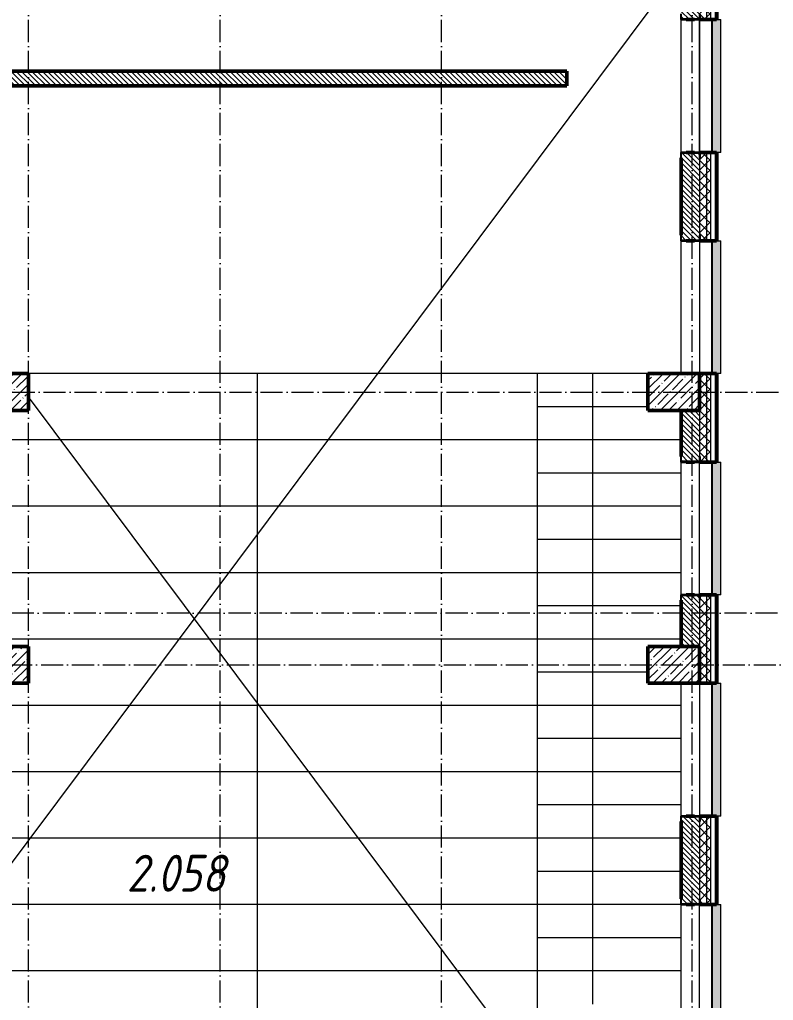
# Model space of a CAD drawing. Header units: millimetres. Extents: x -213536 to 1564669, y -45299 to 942238.
# Drawn here: x 558614 to 568833, y 589775 to 603075 of the extents above; entities that cross this region are included whole.
import ezdxf

# ---------------------------------------------------------------- set-up
doc = ezdxf.new("R2010")
doc.units = ezdxf.units.MM
doc.linetypes.add('50_200_ШТРИХ_1Т_ш5_п1_п1_', pattern=[700, 500, -100, 0, -100])
for name, color, linetype, lineweight in [('3.1) ЖБ окна 1.2 м', 102, 'Continuous', 30), ('A-DETL-____-OTLN-4', 7, 'Continuous', 18), ('A-GENM-____-MCUT', 7, 'Continuous', 25), ('A-GENM-____-OTLN-1', 7, 'Continuous', 25), ('A-GLAZ-____-OTLN', 7, 'Continuous', 9), ('A-WALL-____-MCUT-2', 7, 'Continuous', 50), ('A-WALL-____-MCUT-3', 7, 'Continuous', 9), ('A-WALL-____-OTLN', 7, 'Continuous', 9), ('A-WALL-____-PATT-1', 7, 'Continuous', 9), ('A-WALL-FNSH-MCUT-1', 7, 'Continuous', 9), ('S-COLS-____-MCUT', 7, 'Continuous', 50), ('S-COLS-____-OTLN', 7, 'Continuous', 9), ('S-GRID-____-OTLN-1', 7, '50_200_ШТРИХ_1Т_ш5_п1_п1_', 9), ('S-STRS-____-OTLN-1', 7, 'Continuous', 9), ('Марки помещений', 7, 'Continuous', 9)]:
    doc.layers.add(name, color=color, linetype=linetype, lineweight=lineweight)
doc.layers.add('A-GLAZ-____-OTLN-1', color=7, linetype='Continuous', lineweight=9, true_color=0xc0c0c0)
doc.styles.add('ISOCPEUR_I_3', font='isocpeui.ttf', dxfattribs={"width": 0.85, "height": 2.2})
pattern_1 = [(135, (544282.637, 571544.04), (-35.35534, -35.35534), [])]
pattern_2 = [(45, (544282.64, 571544.04), (-70.71068, 70.71068), []), (135, (544282.64, 571544.04), (-70.71068, -70.71068), [])]

# ---------------------------------------------------------------- blocks, each defined once
blk = doc.blocks.new('BSC_Колонна _Прямоугольная - 500х700-V5-АР1_План отверстий 2 этажа в осях 1-64_А-ГГ')
at = {"layer": 'S-COLS-____-OTLN'}
h = blk.add_hatch(dxfattribs=at)
h.set_pattern_fill('FP_31', color=256, style=0, pattern_type=2)
h.set_pattern_definition([(315, (-22781.04, 14100), (114.0493, 114.0493), []), (315, (-22781.04, 13985.95), (114.0493, 114.0493), [201.613, -40.323, 3.353, -36.97])])
h.paths.add_polyline_path([(-250, 350), (-250, -350), (250, -350), (250, 350)], flags=0)
at = {"layer": 'S-COLS-____-MCUT'}
for p, q in [((250, 350), (-250, 350)), ((-250, 350), (-250, -350)), ((250, -350), (250, 350)), ((-250, -350), (250, -350))]:
    blk.add_line(p, q, dxfattribs=at)
blk = doc.blocks.new('BSC_Колонна _Прямоугольная - 500х700-V6-АР1_План отверстий 2 этажа в осях 1-64_А-ГГ')
at = {"layer": 'S-COLS-____-OTLN'}
h = blk.add_hatch(dxfattribs=at)
h.set_pattern_fill('FP_32', color=256, style=0, pattern_type=2)
h.set_pattern_definition([(315, (-26481.04, 14100), (114.04925, 114.04925), []), (315, (-26481.04, 13985.95), (114.04925, 114.04925), [201.613, -40.323, 3.353, -36.97])])
h.paths.add_polyline_path([(-250, 350), (-250, -350), (250, -350), (250, 350)], flags=0)
at = {"layer": 'S-COLS-____-MCUT'}
for p, q in [((250, 350), (-250, 350)), ((-250, 350), (-250, -350)), ((250, -350), (250, 350)), ((-250, -350), (250, -350))]:
    blk.add_line(p, q, dxfattribs=at)
blk = doc.blocks.new('BSC_Колонна _Прямоугольная - 500х700-V107-АР1_План отверстий 2 этажа в осях 1-64_А-ГГ')
at = {"layer": 'S-COLS-____-OTLN'}
h = blk.add_hatch(dxfattribs=at)
h.set_pattern_fill('FP_136', color=256, style=0, pattern_type=2)
h.set_pattern_definition([(315, (-22781.04, 23200), (114.04925, 114.04925), []), (315, (-22781.04, 23085.95), (114.04925, 114.04925), [201.613, -40.323, 3.353, -36.97])])
h.paths.add_polyline_path([(-250, 350), (-250, -350), (250, -350), (250, 350)], flags=0)
at = {"layer": 'S-COLS-____-MCUT'}
for p, q in [((250, 350), (-250, 350)), ((-250, 350), (-250, -350)), ((250, -350), (250, 350)), ((-250, -350), (250, -350))]:
    blk.add_line(p, q, dxfattribs=at)
blk = doc.blocks.new('BSC_Колонна _Прямоугольная - 500х700-V108-АР1_План отверстий 2 этажа в осях 1-64_А-ГГ')
at = {"layer": 'S-COLS-____-OTLN'}
h = blk.add_hatch(dxfattribs=at)
h.set_pattern_fill('FP_137', color=256, style=0, pattern_type=2)
h.set_pattern_definition([(315, (-26481.04, 23200), (114.04925, 114.04925), []), (315, (-26481.04, 23085.95), (114.04925, 114.04925), [201.613, -40.323, 3.353, -36.97])])
h.paths.add_polyline_path([(-250, 350), (-250, -350), (250, -350), (250, 350)], flags=0)
at = {"layer": 'S-COLS-____-MCUT'}
for p, q in [((250, 350), (-250, 350)), ((-250, 350), (-250, -350)), ((250, -350), (250, 350)), ((-250, -350), (250, -350))]:
    blk.add_line(p, q, dxfattribs=at)
blk = doc.blocks.new('Фахверк_СКБ_Уголок - 250_2700-27497298-АР1_План отверстий 2 этажа в осях 1-64_А-ГГ')
at = {"layer": 'A-GENM-____-MCUT'}
for p, q in [((200, 181), (125, 181)), ((125, 181), (125, 106)), ((131, 106), (131, 175)), ((131, 175), (200, 175)), ((200, 175), (200, 181)), ((125, 106), (131, 106)), ((131, -6), (125, -6)), ((125, -6), (125, -81)), ((125, -81), (200, -81)), ((131, -75), (131, -6)), ((200, -75), (131, -75)), ((200, -81), (200, -75))]:
    blk.add_line(p, q, dxfattribs=at)
blk = doc.blocks.new('Отлив_СКБ - Отлив витража_120_НВФ-V194-АР1_План отверстий 2 этажа в осях 1-64_А-ГГ')
at = {"layer": 'A-GLAZ-____-OTLN-1'}
for points in [[(1800, -2), (1800, 0), (0, 0), (0, -2), (1544, -2)], [(1544, -120), (1800, -120), (1800, -2), (0, -2), (0, -120)]]:
    blk.add_hatch(color=256, dxfattribs=at).paths.add_polyline_path(points, flags=0)
at = {"layer": 'A-GLAZ-____-OTLN'}
for p, q in [((0, 0), (1800, 0)), ((1800, -2), (0, -2)), ((0, -120), (0, -83)), ((0, -120), (1800, -120)), ((1800, -83), (1800, -120))]:
    blk.add_line(p, q, dxfattribs=at)
blk = doc.blocks.new('2этаж')
at = {"layer": 'S-GRID-____-OTLN-1', "color": 251, "ltscale": 0.6, "true_color": 0x636466}
for p, q in [((-1141.7, 454533.3), (-1141.7, 508896.9)), ((1458.3, 454533.3), (1458.3, 508896.9)), ((4458.3, 454533.3), (4458.3, 508896.9)), ((7858.3, 454533.3), (7858.3, 508896.9)), ((-20260.4, 485497), (11116.1, 485497)), ((11116.1, 482497), (-20260.4, 482497)), ((-7691.7, 481797), (11116.1, 481797))]:
    blk.add_line(p, q, dxfattribs=at)

msp = doc.modelspace()

# ---------------------------------------------------------------- hatches: boundary and pattern name
at = {"layer": 'A-WALL-____-PATT-1'}
h = msp.add_hatch(dxfattribs=at)
h.set_pattern_fill('FP_1', color=256, style=0, pattern_type=2)
h.set_pattern_definition(pattern_2)
h.paths.add_polyline_path([(567932.6, 581075.1), (567932.6, 583275.1), (567838.6, 583275.1), (567838.6, 583200.1), (567832.6, 583200.1), (567832.6, 581075.1)], flags=0)
h.paths.add_polyline_path([(567838.6, 585075.1), (567932.6, 585075.1), (567932.6, 586275.1), (567838.6, 586275.1), (567838.6, 586200.1), (567832.6, 586200.1), (567832.6, 585150.1), (567838.6, 585150.1), (567838.6, 585081.1)], flags=0)
h.paths.add_polyline_path([(567932.6, 588075.1), (567932.6, 589275.1), (567832.6, 589275.1), (567832.6, 588150.1), (567838.6, 588150.1), (567838.6, 588075.1)], flags=0)
h.paths.add_polyline_path([(567932.6, 591075.1), (567932.6, 592275.1), (567838.6, 592275.1), (567838.6, 592200.1), (567832.6, 592200.1), (567832.6, 591150.1), (567838.6, 591150.1), (567838.6, 591075.1)], flags=0)
h.paths.add_polyline_path([(567832.6, 594075.1), (567932.6, 594075.1), (567932.6, 595275.1), (567838.6, 595275.1), (567838.6, 595200.1), (567832.6, 595200.1), (567832.6, 594575.1)], flags=0)
h.paths.add_polyline_path([(567838.6, 597075.1), (567932.6, 597075.1), (567932.6, 598275.1), (567832.6, 598275.1), (567832.6, 597150.1), (567838.6, 597150.1), (567838.6, 597081.1)], flags=0)
h.paths.add_polyline_path([(567932.6, 600075.1), (567932.6, 601275.1), (567838.6, 601275.1), (567838.6, 601200.1), (567832.6, 601200.1), (567832.6, 600150.1), (567838.6, 600150.1), (567838.6, 600075.1)], flags=0)
h.paths.add_polyline_path([(567932.6, 603075.1), (567932.6, 604275.1), (567832.6, 604275.1), (567832.6, 603150.1), (567838.6, 603150.1), (567838.6, 603075.1)], flags=0)
h.paths.add_polyline_path([(567838.6, 606075.1), (567932.6, 606075.1), (567932.6, 607275.1), (567838.6, 607275.1), (567838.6, 607200.1), (567832.6, 607200.1), (567832.6, 606150.1), (567838.6, 606150.1), (567838.6, 606081.1)], flags=0)
h.paths.add_polyline_path([(567838.6, 609075.1), (567932.6, 609075.1), (567932.6, 610275.1), (567832.6, 610275.1), (567832.6, 609150.1), (567838.6, 609150.1), (567838.6, 609081.1)], flags=0)
h.paths.add_polyline_path([(567932.6, 612075.1), (567932.6, 613325.1), (567838.6, 613325.1), (567838.6, 613250.1), (567832.6, 613250.1), (567832.6, 612150.1), (567838.6, 612150.1), (567838.6, 612075.1)], flags=0)
h.paths.add_polyline_path([(567932.6, 615125.1), (567932.6, 619275.1), (567832.6, 619275.1), (567832.6, 615125.1)], flags=0)
h = msp.add_hatch(dxfattribs=at)
h.set_pattern_fill('FP_1', color=256, style=0, pattern_type=2)
h.set_pattern_definition(pattern_2)
h.paths.add_polyline_path([(567982.6, 581075.1), (567982.6, 583275.1), (567932.6, 583275.1), (567932.6, 581075.1)], flags=0)
h.paths.add_polyline_path([(567932.6, 585075.1), (567982.6, 585075.1), (567982.6, 586275.1), (567932.6, 586275.1), (567932.6, 586039.9)], flags=0)
h.paths.add_polyline_path([(567932.6, 588075.1), (567982.6, 588075.1), (567982.6, 589275.1), (567932.6, 589275.1)], flags=0)
h.paths.add_polyline_path([(567982.6, 591075.1), (567982.6, 592275.1), (567932.6, 592275.1), (567932.6, 591075.1)], flags=0)
h.paths.add_polyline_path([(567982.6, 594075.1), (567982.6, 595275.1), (567932.6, 595275.1), (567932.6, 594075.1)], flags=0)
h.paths.add_polyline_path([(567982.6, 597075.1), (567982.6, 598275.1), (567932.6, 598275.1), (567932.6, 597075.1)], flags=0)
h.paths.add_polyline_path([(567982.6, 600075.1), (567982.6, 601275.1), (567932.6, 601275.1), (567932.6, 600075.1)], flags=0)
h.paths.add_polyline_path([(567982.6, 603075.1), (567982.6, 604275.1), (567932.6, 604275.1), (567932.6, 603075.1)], flags=0)
h.paths.add_polyline_path([(567982.6, 606075.1), (567982.6, 607275.1), (567932.6, 607275.1), (567932.6, 606075.1)], flags=0)
h.paths.add_polyline_path([(567982.6, 609075.1), (567982.6, 610275.1), (567932.6, 610275.1), (567932.6, 609075.1)], flags=0)
h.paths.add_polyline_path([(567982.6, 612075.1), (567982.6, 613325.1), (567932.6, 613325.1), (567932.6, 612075.1)], flags=0)
h.paths.add_polyline_path([(567982.6, 615125.1), (567982.6, 619375.1), (567932.6, 619375.1), (567932.6, 615125.1)], flags=0)
h = msp.add_hatch(dxfattribs=at)
h.set_pattern_fill('FP_3', color=256, style=0, pattern_type=2)
h.set_pattern_definition([(45, (544282.64, 571544.04), (-85.5366, 85.5366), []), (45, (544339.66, 571544.04), (-85.5366, 85.5366), [])])
h.paths.add_polyline_path([(568082.6, 581265.1), (568082.6, 583275.1), (568062.6, 583275.1), (568062.6, 581265.1)], flags=0)
h.paths.add_polyline_path([(568082.6, 585075.1), (568082.6, 586275.1), (568062.6, 586275.1), (568062.6, 585075.1)], flags=0)
h.paths.add_polyline_path([(568082.6, 588075.1), (568082.6, 589275.1), (568062.6, 589275.1), (568062.6, 588075.1)], flags=0)
h.paths.add_polyline_path([(568082.6, 591075.1), (568082.6, 592275.1), (568062.6, 592275.1), (568062.6, 591075.1)], flags=0)
h.paths.add_polyline_path([(568082.6, 594075.1), (568082.6, 595275.1), (568062.6, 595275.1), (568062.6, 594075.1)], flags=0)
h.paths.add_polyline_path([(568082.6, 597075.1), (568082.6, 598275.1), (568062.6, 598275.1), (568062.6, 597075.1)], flags=0)
h.paths.add_polyline_path([(568082.6, 600075.1), (568082.6, 601275.1), (568062.6, 601275.1), (568062.6, 600075.1)], flags=0)
h.paths.add_polyline_path([(568082.6, 603075.1), (568082.6, 604275.1), (568062.6, 604275.1), (568062.6, 603075.1)], flags=0)
h.paths.add_polyline_path([(568062.6, 606075.1), (568082.6, 606075.1), (568082.6, 607275.1), (568062.6, 607275.1), (568062.6, 606679.7)], flags=0)
h.paths.add_polyline_path([(568082.6, 609075.1), (568082.6, 610275.1), (568062.6, 610275.1), (568062.6, 609075.1)], flags=0)
h.paths.add_polyline_path([(568082.6, 612075.1), (568082.6, 613095.1), (568062.6, 613095.1), (568062.6, 612075.1)], flags=0)
h = msp.add_hatch(dxfattribs=at)
h.set_pattern_fill('FP_6', color=256, style=0, pattern_type=2)
h.set_pattern_definition(pattern_1)
h.paths.add_polyline_path([(567763.6, 600075.1), (567763.6, 600081.1), (567832.6, 600081.1), (567832.6, 601269.1), (567763.6, 601269.1), (567763.6, 601275.1), (567651.6, 601275.1), (567651.6, 601269.1), (567582.6, 601269.1), (567582.6, 600081.1), (567651.6, 600081.1), (567651.6, 600075.1)], flags=0)
h.paths.add_polyline_path([(567763.6, 603075.1), (567763.6, 603081.1), (567832.6, 603081.1), (567832.6, 603775.1), (567582.6, 603775.1), (567582.6, 603081.1), (567651.6, 603081.1), (567651.6, 603075.1)], flags=0)
h = msp.add_hatch(dxfattribs=at)
h.set_pattern_fill('FP_6', color=256, style=0, pattern_type=2)
h.set_pattern_definition(pattern_1)
h.paths.add_polyline_path([(566032.6, 602175.1), (566032.6, 602375.1), (556732.6, 602375.1), (556732.6, 602175.1), (565478.5, 602175.1)], flags=0)
h = msp.add_hatch(dxfattribs=at)
h.set_pattern_fill('FP_6', color=256, style=0, pattern_type=2)
h.set_pattern_definition(pattern_1)
h.paths.add_polyline_path([(567832.6, 594575.1), (567832.6, 595269.1), (567763.6, 595269.1), (567763.6, 595275.1), (567651.6, 595275.1), (567651.6, 595269.1), (567582.6, 595269.1), (567582.6, 594575.1)], flags=0)
h.paths.add_polyline_path([(567763.6, 597075.1), (567763.6, 597081.1), (567832.6, 597081.1), (567832.6, 597775.1), (567582.6, 597775.1), (567582.6, 597081.1), (567651.6, 597081.1), (567651.6, 597075.1)], flags=0)
h = msp.add_hatch(dxfattribs=at)
h.set_pattern_fill('FP_6', color=256, style=0, pattern_type=2)
h.set_pattern_definition(pattern_1)
h.paths.add_polyline_path([(567763.6, 591075.1), (567763.6, 591081.1), (567832.6, 591081.1), (567832.6, 592269.1), (567763.6, 592269.1), (567763.6, 592275.1), (567651.6, 592275.1), (567651.6, 592269.1), (567582.6, 592269.1), (567582.6, 591081.1), (567651.6, 591081.1), (567651.6, 591075.1)], flags=0)

# ---------------------------------------------------------------- linework, layer by layer
at = {"layer": 'A-DETL-____-OTLN-4'}
for p, q in [((554382.6, 586125.1), (567582.6, 603775.1)), ((567582.6, 586125.1), (558732.6, 597958.6))]:
    msp.add_line(p, q, dxfattribs=at)
at = {"layer": 'A-WALL-____-MCUT-2'}
for p, q in [((568062.6, 603075.1), (568062.6, 604275.1)), ((567651.6, 603075.1), (567763.6, 603075.1)), ((567838.6, 603075.1), (568062.6, 603075.1)), ((566032.6, 602375.1), (556732.6, 602375.1)), ((566032.6, 602175.1), (566032.6, 602375.1)), ((556732.6, 602175.1), (566032.6, 602175.1)), ((567582.6, 601200.1), (567582.6, 600150.1)), ((567763.6, 601275.1), (567651.6, 601275.1)), ((568062.6, 601275.1), (567838.6, 601275.1)), ((568062.6, 600075.1), (568062.6, 601275.1)), ((567651.6, 600075.1), (567763.6, 600075.1)), ((567838.6, 600075.1), (568062.6, 600075.1)), ((568062.6, 598275.1), (567832.6, 598275.1)), ((568062.6, 597075.1), (568062.6, 598275.1)), ((567582.6, 597775.1), (567582.6, 597150.1)), ((567651.6, 597075.1), (567763.6, 597075.1)), ((567838.6, 597075.1), (568062.6, 597075.1)), ((567582.6, 595200.1), (567582.6, 594575.1)), ((567763.6, 595275.1), (567651.6, 595275.1)), ((568062.6, 595275.1), (567838.6, 595275.1)), ((568062.6, 594075.1), (568062.6, 595275.1)), ((567832.6, 594075.1), (568062.6, 594075.1)), ((567763.6, 592275.1), (567651.6, 592275.1)), ((568062.6, 592275.1), (567838.6, 592275.1)), ((568062.6, 591075.1), (568062.6, 592275.1)), ((567582.6, 592200.1), (567582.6, 591150.1)), ((567651.6, 591075.1), (567763.6, 591075.1)), ((567838.6, 591075.1), (568062.6, 591075.1))]:
    msp.add_line(p, q, dxfattribs=at)
at = {"layer": 'A-WALL-____-MCUT-3'}
for p, q in [((567932.6, 603075.1), (567932.6, 604275.1)), ((567982.6, 603075.1), (567982.6, 604275.1)), ((567832.6, 601200.1), (567832.6, 600150.1)), ((567932.6, 600075.1), (567932.6, 601275.1)), ((567982.6, 600075.1), (567982.6, 601275.1)), ((567932.6, 597075.1), (567932.6, 598275.1)), ((567982.6, 597075.1), (567982.6, 598275.1)), ((567832.6, 597775.1), (567832.6, 597150.1)), ((567832.6, 595200.1), (567832.6, 594575.1)), ((567932.6, 594075.1), (567932.6, 595275.1)), ((567982.6, 594075.1), (567982.6, 595275.1)), ((567932.6, 591075.1), (567932.6, 592275.1)), ((567982.6, 591075.1), (567982.6, 592275.1)), ((567832.6, 592200.1), (567832.6, 591150.1))]:
    msp.add_line(p, q, dxfattribs=at)
at = {"layer": 'A-WALL-____-OTLN'}
for p, q in [((567582.6, 601275.1), (567582.6, 603075.1)), ((567832.6, 601275.1), (567832.6, 603075.1)), ((567832.6, 603075.1), (567832.6, 601275.1)), ((567582.6, 598275.1), (567582.6, 600075.1)), ((567832.6, 600075.1), (567832.6, 600075.1)), ((567832.6, 600075.1), (567832.6, 598275.1)), ((567582.6, 595275.1), (567582.6, 597075.1)), ((567832.6, 595275.1), (567832.6, 597075.1)), ((567582.6, 592275.1), (567582.6, 594075.1)), ((567832.6, 594075.1), (567832.6, 594075.1)), ((567832.6, 594075.1), (567832.6, 592275.1)), ((567582.6, 589275.1), (567582.6, 591075.1)), ((567832.6, 589275.1), (567832.6, 591075.1))]:
    msp.add_line(p, q, dxfattribs=at)
at = {"layer": 'A-WALL-FNSH-MCUT-1'}
for p, q in [((568082.6, 603075.1), (568082.6, 604275.1)), ((568062.6, 603075.1), (568082.6, 603075.1)), ((568082.6, 601275.1), (568062.6, 601275.1)), ((568082.6, 600075.1), (568082.6, 601275.1)), ((568062.6, 600075.1), (568082.6, 600075.1)), ((568082.6, 598275.1), (568062.6, 598275.1)), ((568082.6, 597075.1), (568082.6, 598275.1)), ((568062.6, 597075.1), (568082.6, 597075.1)), ((568082.6, 595275.1), (568062.6, 595275.1)), ((568082.6, 594075.1), (568082.6, 595275.1)), ((568062.6, 594075.1), (568082.6, 594075.1)), ((568082.6, 592275.1), (568062.6, 592275.1)), ((568082.6, 591075.1), (568082.6, 592275.1)), ((568062.6, 591075.1), (568082.6, 591075.1))]:
    msp.add_line(p, q, dxfattribs=at)
at = {"layer": 'S-STRS-____-OTLN-1'}
for p, q in [((565632.6, 598275.1), (558732.6, 598275.1)), ((565632.6, 598275.1), (558732.6, 598275.1)), ((561832.6, 598275.1), (561832.6, 597375.1)), ((567132.6, 598275.1), (565632.6, 598275.1)), ((567132.6, 598275.1), (565632.6, 598275.1)), ((565632.6, 598275.1), (565632.6, 597375.1)), ((566382.6, 598275.1), (566382.6, 597825.1)), ((565632.6, 597825.1), (565632.6, 597375.1)), ((567132.6, 597825.1), (565632.6, 597825.1)), ((567132.6, 597825.1), (565632.6, 597825.1)), ((566382.6, 597825.1), (566382.6, 597375.1)), ((565632.6, 597375.1), (558032.6, 597375.1)), ((565632.6, 597375.1), (558032.6, 597375.1)), ((561832.6, 597375.1), (561832.6, 596475.1)), ((567582.6, 597375.1), (565632.6, 597375.1)), ((567582.6, 597375.1), (565632.6, 597375.1)), ((565632.6, 597375.1), (565632.6, 596475.1)), ((566382.6, 597375.1), (566382.6, 596925.1)), ((565632.6, 596925.1), (565632.6, 596475.1)), ((567582.6, 596925.1), (565632.6, 596925.1)), ((567582.6, 596925.1), (565632.6, 596925.1)), ((566382.6, 596925.1), (566382.6, 596475.1)), ((565632.6, 596475.1), (558032.6, 596475.1)), ((565632.6, 596475.1), (558032.6, 596475.1)), ((561832.6, 596475.1), (561832.6, 595575.1)), ((567582.6, 596475.1), (565632.6, 596475.1)), ((567582.6, 596475.1), (565632.6, 596475.1)), ((565632.6, 596475.1), (565632.6, 595575.1)), ((566382.6, 596475.1), (566382.6, 596025.1)), ((565632.6, 596025.1), (565632.6, 595575.1)), ((567582.6, 596025.1), (565632.6, 596025.1)), ((567582.6, 596025.1), (565632.6, 596025.1)), ((566382.6, 596025.1), (566382.6, 595575.1)), ((565632.6, 595575.1), (558032.6, 595575.1)), ((565632.6, 595575.1), (558032.6, 595575.1)), ((561832.6, 595575.1), (561832.6, 594675.1)), ((567582.6, 595575.1), (565632.6, 595575.1)), ((567582.6, 595575.1), (565632.6, 595575.1)), ((565632.6, 595575.1), (565632.6, 594675.1)), ((566382.6, 595575.1), (566382.6, 595125.1)), ((565632.6, 595125.1), (565632.6, 594675.1)), ((567582.6, 595125.1), (565632.6, 595125.1)), ((567582.6, 595125.1), (565632.6, 595125.1)), ((566382.6, 595125.1), (566382.6, 594675.1)), ((565632.6, 594675.1), (558032.6, 594675.1)), ((565632.6, 594675.1), (558032.6, 594675.1)), ((561832.6, 594675.1), (561832.6, 593775.1)), ((567582.6, 594675.1), (565632.6, 594675.1)), ((567582.6, 594675.1), (565632.6, 594675.1)), ((565632.6, 594675.1), (565632.6, 593775.1)), ((566382.6, 594675.1), (566382.6, 594225.1)), ((565632.6, 594225.1), (565632.6, 593775.1)), ((567132.6, 594225.1), (565632.6, 594225.1)), ((567132.6, 594225.1), (565632.6, 594225.1)), ((566382.6, 594225.1), (566382.6, 593775.1)), ((565632.6, 593775.1), (558032.6, 593775.1)), ((565632.6, 593775.1), (558032.6, 593775.1)), ((561832.6, 593775.1), (561832.6, 592875.1)), ((567582.6, 593775.1), (565632.6, 593775.1)), ((567582.6, 593775.1), (565632.6, 593775.1)), ((565632.6, 593775.1), (565632.6, 592875.1)), ((566382.6, 593775.1), (566382.6, 593325.1)), ((565632.6, 593325.1), (565632.6, 592875.1)), ((567582.6, 593325.1), (565632.6, 593325.1)), ((567582.6, 593325.1), (565632.6, 593325.1)), ((566382.6, 593325.1), (566382.6, 592875.1)), ((565632.6, 592875.1), (558032.6, 592875.1)), ((565632.6, 592875.1), (558032.6, 592875.1)), ((561832.6, 592875.1), (561832.6, 591975.1)), ((567582.6, 592875.1), (565632.6, 592875.1)), ((567582.6, 592875.1), (565632.6, 592875.1)), ((565632.6, 592875.1), (565632.6, 591975.1)), ((566382.6, 592875.1), (566382.6, 592425.1)), ((565632.6, 592425.1), (565632.6, 591975.1)), ((567582.6, 592425.1), (565632.6, 592425.1)), ((567582.6, 592425.1), (565632.6, 592425.1)), ((566382.6, 592425.1), (566382.6, 591975.1)), ((565632.6, 591975.1), (558032.6, 591975.1)), ((565632.6, 591975.1), (558032.6, 591975.1)), ((561832.6, 591975.1), (561832.6, 591075.1)), ((567582.6, 591975.1), (565632.6, 591975.1)), ((567582.6, 591975.1), (565632.6, 591975.1)), ((565632.6, 591975.1), (565632.6, 591075.1)), ((566382.6, 591975.1), (566382.6, 591525.1)), ((565632.6, 591525.1), (565632.6, 591075.1)), ((567582.6, 591525.1), (565632.6, 591525.1)), ((567582.6, 591525.1), (565632.6, 591525.1)), ((566382.6, 591525.1), (566382.6, 591075.1)), ((565632.6, 591075.1), (558032.6, 591075.1)), ((565632.6, 591075.1), (558032.6, 591075.1)), ((561832.6, 591075.1), (561832.6, 590175.1)), ((567576.6, 591075.1), (565632.6, 591075.1)), ((567576.6, 591075.1), (565632.6, 591075.1)), ((565632.6, 591075.1), (565632.6, 590175.1)), ((566382.6, 591075.1), (566382.6, 590625.1)), ((565632.6, 590625.1), (565632.6, 590175.1)), ((567582.6, 590625.1), (565632.6, 590625.1)), ((567582.6, 590625.1), (565632.6, 590625.1)), ((566382.6, 590625.1), (566382.6, 590175.1)), ((565632.6, 590175.1), (558032.6, 590175.1)), ((565632.6, 590175.1), (558032.6, 590175.1)), ((561832.6, 590175.1), (561832.6, 589275.1)), ((567582.6, 590175.1), (565632.6, 590175.1)), ((567582.6, 590175.1), (565632.6, 590175.1)), ((565632.6, 590175.1), (565632.6, 589275.1)), ((566382.6, 590175.1), (566382.6, 589725.1))]:
    msp.add_line(p, q, dxfattribs=at)

# ---------------------------------------------------------------- block references
at = {"layer": '3.1) ЖБ окна 1.2 м'}
msp.add_blockref('2этаж', (559874.3, 112528.1), dxfattribs=at)
at = {"layer": 'A-GENM-____-OTLN-1'}
for p, rotation in [((567757.6, 602950.1), 89.99999999999991), ((567657.6, 601400.1), 269.9999999999999), ((567757.6, 599950.1), 89.99999999999991), ((567757.6, 596950.1), 89.99999999999991), ((567657.6, 595400.1), 269.9999999999999), ((567657.6, 592400.1), 269.9999999999999), ((567757.6, 590950.1), 89.99999999999991)]:
    msp.add_blockref('Фахверк_СКБ_Уголок - 250_2700-27497298-АР1_План отверстий 2 этажа в осях 1-64_А-ГГ', p, dxfattribs=dict(at, rotation=rotation))
at = {"layer": 'A-GLAZ-____-OTLN', "rotation": 90}
for p in [(567999.6, 601275.1), (567999.6, 598275.1), (567999.6, 595275.1), (567999.6, 592275.1), (567999.6, 589275.1)]:
    msp.add_blockref('Отлив_СКБ - Отлив витража_120_НВФ-V194-АР1_План отверстий 2 этажа в осях 1-64_А-ГГ', p, dxfattribs=at)
at = {"layer": 'S-COLS-____-OTLN', "rotation": 89.9999999999999}
for name, p in [('BSC_Колонна _Прямоугольная - 500х700-V6-АР1_План отверстий 2 этажа в осях 1-64_А-ГГ', (558382.6, 598025.1)), ('BSC_Колонна _Прямоугольная - 500х700-V108-АР1_План отверстий 2 этажа в осях 1-64_А-ГГ', (567482.6, 598025.1)), ('BSC_Колонна _Прямоугольная - 500х700-V5-АР1_План отверстий 2 этажа в осях 1-64_А-ГГ', (558382.6, 594325.1)), ('BSC_Колонна _Прямоугольная - 500х700-V107-АР1_План отверстий 2 этажа в осях 1-64_А-ГГ', (567482.6, 594325.1))]:
    msp.add_blockref(name, p, dxfattribs=at)

# ---------------------------------------------------------------- texts
at = {"layer": 'Марки помещений', "insert": (560066.8, 591749.6), "char_height": 500, "width": 785.654, "attachment_point": 1, "style": 'ISOCPEUR_I_3'}
msp.add_mtext('2.058', dxfattribs=at)

doc.saveas('drawing.dxf')
